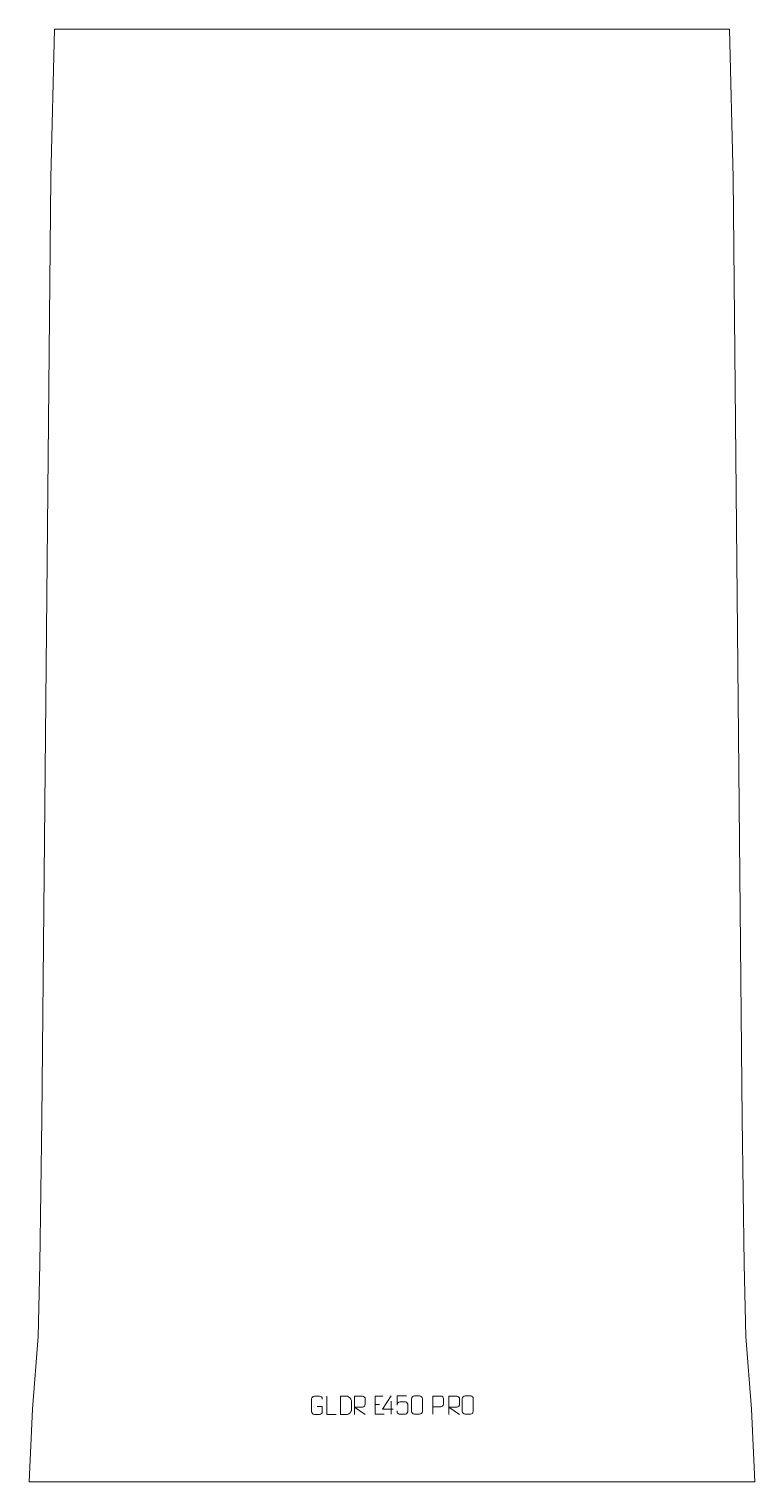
# Model space of a CAD drawing. Header units: millimetres. Extents: x -500 to 500, y -1647 to 352.
import ezdxf

# ---------------------------------------------------------------- set-up
doc = ezdxf.new("R2010")
doc.units = ezdxf.units.MM
doc.header["$MEASUREMENT"] = 0
doc.layers.add('layer 1', color=7, linetype='Continuous')

msp = doc.modelspace()

# ---------------------------------------------------------------- linework, layer by layer
at = {"layer": 'layer 1', "color": 242, "lineweight": 9}
msp.add_open_spline([(487.4992, -1447.4989), (487.4992, -1447.4989), (495.0005, -1547.4988), (495.0005, -1547.4988), (495.0005, -1547.4988), (495.0005, -1547.4988), (499.9999, -1647.4992), (499.9999, -1647.4992), (499.9999, -1647.4992), (499.9999, -1647.4992), (-500, -1647.4992), (-500, -1647.4992), (-500, -1647.4992), (-500, -1647.4992), (-495.0005, -1547.4988), (-495.0005, -1547.4988), (-495.0005, -1547.4988), (-495.0005, -1547.4988), (-487.4993, -1447.4989), (-487.4993, -1447.4989), (-487.4993, -1447.4989), (-487.4993, -1447.4989), (-484.9997, -1347.4989), (-484.9997, -1347.4989), (-484.9997, -1347.4989), (-484.9997, -1347.4989), (-482.4997, -1147.499), (-482.4997, -1147.499), (-482.4997, -1147.499), (-482.4997, -1147.499), (-469.9994, 147.4995), (-469.9994, 147.4995), (-469.9994, 147.4995), (-469.9994, 147.4995), (-464.8759, 352.4994), (-464.8759, 352.4994), (-464.8759, 352.4994), (-464.8759, 352.4994), (464.8741, 352.4994), (464.8741, 352.4994), (464.8741, 352.4994), (464.8741, 352.4994), (469.9989, 147.4995), (469.9989, 147.4995), (469.9989, 147.4995), (469.9989, 147.4995), (482.4996, -1147.499), (482.4996, -1147.499), (482.4996, -1147.499), (482.4996, -1147.499), (484.9996, -1347.4989), (484.9996, -1347.4989), (484.9996, -1347.4989), (484.9996, -1347.4989), (487.4992, -1447.4989), (487.4992, -1447.4989)], degree=3, knots=[0, 0, 0, 0, 0.066666667, 0.066666667, 0.066666667, 0.066666667, 0.133333333, 0.133333333, 0.133333333, 0.133333333, 0.2, 0.2, 0.2, 0.2, 0.266666667, 0.266666667, 0.266666667, 0.266666667, 0.333333333, 0.333333333, 0.333333333, 0.333333333, 0.4, 0.4, 0.4, 0.4, 0.466666667, 0.466666667, 0.466666667, 0.466666667, 0.533333333, 0.533333333, 0.533333333, 0.533333333, 0.6, 0.6, 0.6, 0.6, 0.666666667, 0.666666667, 0.666666667, 0.666666667, 0.733333333, 0.733333333, 0.733333333, 0.733333333, 0.8, 0.8, 0.8, 0.8, 0.866666667, 0.866666667, 0.866666667, 0.866666667, 1, 1, 1, 1], dxfattribs=at)
at = {"layer": 'layer 1', "color": 250, "lineweight": 9}
for points, knots in [([(-103.1613, -1543.4589), (-103.1613, -1543.4589), (-95.9932, -1543.4589), (-95.9932, -1543.4589), (-95.9932, -1543.4589), (-95.9932, -1543.4589), (-95.9932, -1550.627), (-95.9932, -1550.627), (-95.9932, -1550.627), (-96.1329, -1552.9504), (-97.8101, -1554.43), (-99.9579, -1554.4408), (-99.9579, -1554.4408), (-102.2897, -1554.4404), (-104.6217, -1554.4404), (-106.9532, -1554.4408), (-106.9532, -1554.4408), (-108.8781, -1554.5462), (-110.8503, -1552.6617), (-110.8391, -1550.6444), (-110.8391, -1550.6444), (-110.8387, -1544.8743), (-110.8387, -1539.1046), (-110.8391, -1533.3353), (-110.8391, -1533.3353), (-110.8349, -1531.1972), (-109.0881, -1529.478), (-106.9358, -1529.4914), (-106.9358, -1529.4914), (-104.6101, -1529.4914), (-102.284, -1529.4914), (-99.9579, -1529.4914), (-99.9579, -1529.4914), (-98.0112, -1529.456), (-96.0198, -1530.9475), (-95.9932, -1533.3852)], [0, 0, 0, 0, 0.1, 0.1, 0.1, 0.1, 0.2, 0.2, 0.2, 0.2, 0.3, 0.3, 0.3, 0.3, 0.4, 0.4, 0.4, 0.4, 0.5, 0.5, 0.5, 0.5, 0.6, 0.6, 0.6, 0.6, 0.7, 0.7, 0.7, 0.7, 0.8, 0.8, 0.8, 0.8, 1, 1, 1, 1]), ([(-76.9417, -1554.4447), (-76.9417, -1554.4447), (-89.8908, -1554.4447), (-89.8908, -1554.4447), (-89.8908, -1554.4447), (-89.8908, -1554.4447), (-89.8908, -1529.4911), (-89.8908, -1529.4911)], [0, 0, 0, 0, 0.333333333, 0.333333333, 0.333333333, 0.333333333, 1, 1, 1, 1]), ([(-70.8084, -1554.4515), (-68.4766, -1554.4511), (-63.5264, -1554.4751), (-61.1949, -1554.4754), (-61.1949, -1554.4754), (-59.2699, -1554.5808), (-55.9513, -1551.0392), (-55.9625, -1549.0219), (-55.9625, -1549.0219), (-55.9629, -1543.2518), (-55.9629, -1541.0821), (-55.9625, -1535.3128), (-55.9625, -1535.3128), (-55.9668, -1533.1747), (-59.3413, -1529.5146), (-61.4937, -1529.5281), (-61.4937, -1529.5281), (-63.8194, -1529.5281), (-68.5437, -1529.5281), (-70.8698, -1529.5281), (-70.8698, -1529.5281), (-70.8694, -1535.275), (-70.8081, -1548.7042), (-70.8084, -1554.4515)], [0, 0, 0, 0, 0.142857143, 0.142857143, 0.142857143, 0.142857143, 0.285714286, 0.285714286, 0.285714286, 0.285714286, 0.428571429, 0.428571429, 0.428571429, 0.428571429, 0.571428571, 0.571428571, 0.571428571, 0.571428571, 0.714285714, 0.714285714, 0.714285714, 0.714285714, 1, 1, 1, 1]), ([(-51.5792, -1554.551), (-51.5792, -1554.551), (-51.5792, -1529.5975), (-51.5792, -1529.5975), (-51.5792, -1529.5975), (-47.9844, -1529.5975), (-44.3889, -1529.5975), (-40.7937, -1529.5975), (-40.7937, -1529.5975), (-38.4684, -1529.6352), (-36.9111, -1531.1252), (-36.9152, -1533.4916), (-36.9152, -1533.4916), (-36.9156, -1535.5271), (-36.9156, -1538.5865), (-36.9152, -1540.6225), (-36.9152, -1540.6225), (-36.9217, -1542.498), (-38.734, -1544.4398), (-40.7435, -1544.4589), (-40.7435, -1544.4589), (-40.7435, -1544.4589), (-51.5792, -1544.4589), (-51.5792, -1544.4589), (-51.5792, -1544.4589), (-51.5792, -1544.4589), (-36.9245, -1554.551), (-36.9245, -1554.551)], [0, 0, 0, 0, 0.125, 0.125, 0.125, 0.125, 0.25, 0.25, 0.25, 0.25, 0.375, 0.375, 0.375, 0.375, 0.5, 0.5, 0.5, 0.5, 0.625, 0.625, 0.625, 0.625, 0.75, 0.75, 0.75, 0.75, 1, 1, 1, 1]), ([(-12.5203, -1529.2089), (-12.5203, -1529.2089), (-23.0263, -1529.2089), (-23.0263, -1529.2089), (-23.0263, -1529.2089), (-23.0263, -1529.2089), (-23.0263, -1554.1625), (-23.0263, -1554.1625), (-23.0263, -1554.1625), (-23.0263, -1554.1625), (-10.8948, -1554.1625), (-10.8948, -1554.1625)], [0, 0, 0, 0, 0.25, 0.25, 0.25, 0.25, 0.5, 0.5, 0.5, 0.5, 1, 1, 1, 1]), ([(1.8186, -1547.205), (1.8186, -1547.205), (-13.0031, -1547.205), (-13.0031, -1547.205), (-13.0031, -1547.205), (-13.0031, -1547.205), (-1.1255, -1529.1345), (-1.1255, -1529.1345)], [0, 0, 0, 0, 0.333333333, 0.333333333, 0.333333333, 0.333333333, 1, 1, 1, 1]), ([(19.8019, -1529.1668), (19.8019, -1529.1668), (6.9502, -1529.1668), (6.9502, -1529.1668), (6.9502, -1529.1668), (6.9505, -1533.3974), (6.9505, -1537.6283), (6.9502, -1541.8595), (6.9502, -1541.8595), (6.9499, -1538.5494), (8.5809, -1537.4776), (11.3929, -1537.4171), (11.3929, -1537.4171), (13.8325, -1537.4168), (16.272, -1537.4168), (18.7112, -1537.4171), (18.7112, -1537.4171), (20.361, -1537.4103), (21.8359, -1539.7908), (21.8644, -1541.8595), (21.8644, -1541.8595), (21.8641, -1544.4468), (21.8641, -1547.0344), (21.8644, -1549.6221), (21.8644, -1549.6221), (21.9106, -1551.5815), (20.4112, -1554.0178), (18.7853, -1554.0763), (18.7853, -1554.0763), (16.8288, -1554.076), (11.9338, -1554.076), (9.9768, -1554.0763), (9.9768, -1554.0763), (8.1313, -1554.0851), (7.0242, -1552.1203), (7.0034, -1549.5692)], [0, 0, 0, 0, 0.1, 0.1, 0.1, 0.1, 0.2, 0.2, 0.2, 0.2, 0.3, 0.3, 0.3, 0.3, 0.4, 0.4, 0.4, 0.4, 0.5, 0.5, 0.5, 0.5, 0.6, 0.6, 0.6, 0.6, 0.7, 0.7, 0.7, 0.7, 0.8, 0.8, 0.8, 0.8, 1, 1, 1, 1]), ([(30.8271, -1529.1223), (33.1932, -1529.1223), (35.5597, -1529.1223), (37.9262, -1529.1223), (37.9262, -1529.1223), (39.9067, -1529.0867), (41.9327, -1530.581), (41.9598, -1533.0231), (41.9598, -1533.0231), (41.9594, -1538.7805), (41.9594, -1544.5383), (41.9598, -1550.2965), (41.9598, -1550.2965), (41.8177, -1552.6241), (40.1113, -1554.1064), (37.9262, -1554.1172), (37.9262, -1554.1172), (35.5538, -1554.1168), (33.1814, -1554.1168), (30.8094, -1554.1172), (30.8094, -1554.1172), (28.8509, -1554.2228), (26.8445, -1552.3349), (26.8559, -1550.3139), (26.8559, -1550.3139), (26.8563, -1544.5333), (26.8563, -1538.753), (26.8559, -1532.9732), (26.8559, -1532.9732), (26.8602, -1530.8312), (28.6373, -1529.1087), (30.8271, -1529.1223)], [0, 0, 0, 0, 0.111111111, 0.111111111, 0.111111111, 0.111111111, 0.222222222, 0.222222222, 0.222222222, 0.222222222, 0.333333333, 0.333333333, 0.333333333, 0.333333333, 0.444444444, 0.444444444, 0.444444444, 0.444444444, 0.555555556, 0.555555556, 0.555555556, 0.555555556, 0.666666667, 0.666666667, 0.666666667, 0.666666667, 0.777777778, 0.777777778, 0.777777778, 0.777777778, 1, 1, 1, 1]), ([(56.2089, -1554.2763), (56.2089, -1554.2763), (56.2089, -1529.3227), (56.2089, -1529.3227), (56.2089, -1529.3227), (59.8039, -1529.3227), (63.3992, -1529.3227), (66.9946, -1529.3227), (66.9946, -1529.3227), (69.3198, -1529.3606), (70.8772, -1530.8507), (70.873, -1533.2168), (70.873, -1533.2168), (70.8726, -1535.2525), (70.8726, -1538.3118), (70.873, -1540.3478), (70.873, -1540.3478), (70.8665, -1542.2232), (69.0543, -1544.1651), (67.0447, -1544.1842), (67.0447, -1544.1842), (67.0447, -1544.1842), (56.2089, -1544.1842), (56.2089, -1544.1842)], [0, 0, 0, 0, 0.142857143, 0.142857143, 0.142857143, 0.142857143, 0.285714286, 0.285714286, 0.285714286, 0.285714286, 0.428571429, 0.428571429, 0.428571429, 0.428571429, 0.571428571, 0.571428571, 0.571428571, 0.571428571, 0.714285714, 0.714285714, 0.714285714, 0.714285714, 1, 1, 1, 1]), ([(78.4208, -1554.551), (78.4208, -1554.551), (78.4208, -1529.5975), (78.4208, -1529.5975), (78.4208, -1529.5975), (82.0156, -1529.5975), (85.6111, -1529.5975), (89.2063, -1529.5975), (89.2063, -1529.5975), (91.5316, -1529.6352), (93.0889, -1531.1252), (93.0848, -1533.4916), (93.0848, -1533.4916), (93.0844, -1535.5271), (93.0844, -1538.5865), (93.0848, -1540.6225), (93.0848, -1540.6225), (93.0783, -1542.498), (91.266, -1544.4398), (89.2565, -1544.4589), (89.2565, -1544.4589), (89.2565, -1544.4589), (78.4208, -1544.4589), (78.4208, -1544.4589), (78.4208, -1544.4589), (78.4208, -1544.4589), (93.0755, -1554.551), (93.0755, -1554.551)], [0, 0, 0, 0, 0.125, 0.125, 0.125, 0.125, 0.25, 0.25, 0.25, 0.25, 0.375, 0.375, 0.375, 0.375, 0.5, 0.5, 0.5, 0.5, 0.625, 0.625, 0.625, 0.625, 0.75, 0.75, 0.75, 0.75, 1, 1, 1, 1]), ([(100.8271, -1529.1223), (103.1932, -1529.1223), (105.5597, -1529.1223), (107.9262, -1529.1223), (107.9262, -1529.1223), (109.9067, -1529.0867), (111.9327, -1530.581), (111.9598, -1533.0231), (111.9598, -1533.0231), (111.9594, -1538.7805), (111.9594, -1544.5383), (111.9598, -1550.2965), (111.9598, -1550.2965), (111.8177, -1552.6241), (110.1113, -1554.1064), (107.9262, -1554.1172), (107.9262, -1554.1172), (105.5538, -1554.1168), (103.1814, -1554.1168), (100.8094, -1554.1172), (100.8094, -1554.1172), (98.8509, -1554.2228), (96.8445, -1552.3349), (96.8559, -1550.3139), (96.8559, -1550.3139), (96.8563, -1544.5333), (96.8563, -1538.753), (96.8559, -1532.9732), (96.8559, -1532.9732), (96.8602, -1530.8312), (98.6373, -1529.1087), (100.8271, -1529.1223)], [0, 0, 0, 0, 0.111111111, 0.111111111, 0.111111111, 0.111111111, 0.222222222, 0.222222222, 0.222222222, 0.222222222, 0.333333333, 0.333333333, 0.333333333, 0.333333333, 0.444444444, 0.444444444, 0.444444444, 0.444444444, 0.555555556, 0.555555556, 0.555555556, 0.555555556, 0.666666667, 0.666666667, 0.666666667, 0.666666667, 0.777777778, 0.777777778, 0.777777778, 0.777777778, 1, 1, 1, 1])]:
    msp.add_open_spline(points, degree=3, knots=knots, dxfattribs=at)
for points in [[(-1.1255, -1536.4439), (-1.1255, -1536.4439), (-1.1255, -1554.1086), (-1.1255, -1554.1086)], [(-23.0263, -1541.0886), (-23.0263, -1541.0886), (-17.1767, -1541.0886), (-17.1767, -1541.0886)]]:
    msp.add_open_spline(points, degree=3, dxfattribs=at)

doc.saveas('drawing.dxf')
